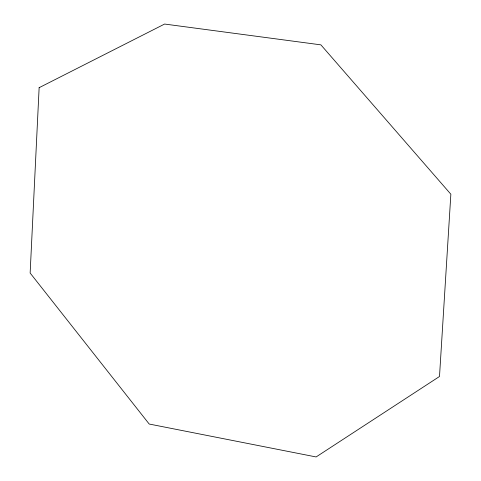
<?xml version="1.0" encoding="UTF-8"?>
<svg xmlns="http://www.w3.org/2000/svg" width="481" height="481" viewBox="0 0 481 481"><rect width="100%" height="100%" fill="white"/><g stroke="black" fill="none" stroke-linecap="round" stroke-linejoin="round"><path stroke-width="0.72" d="M39.135 87.686L30.141 273.028L149.206 424.038L316.107 456.95L439.502 376.491L450.859 194.216L320.893 44.859L164.604 24.05L39.135 87.686"/></g></svg>
